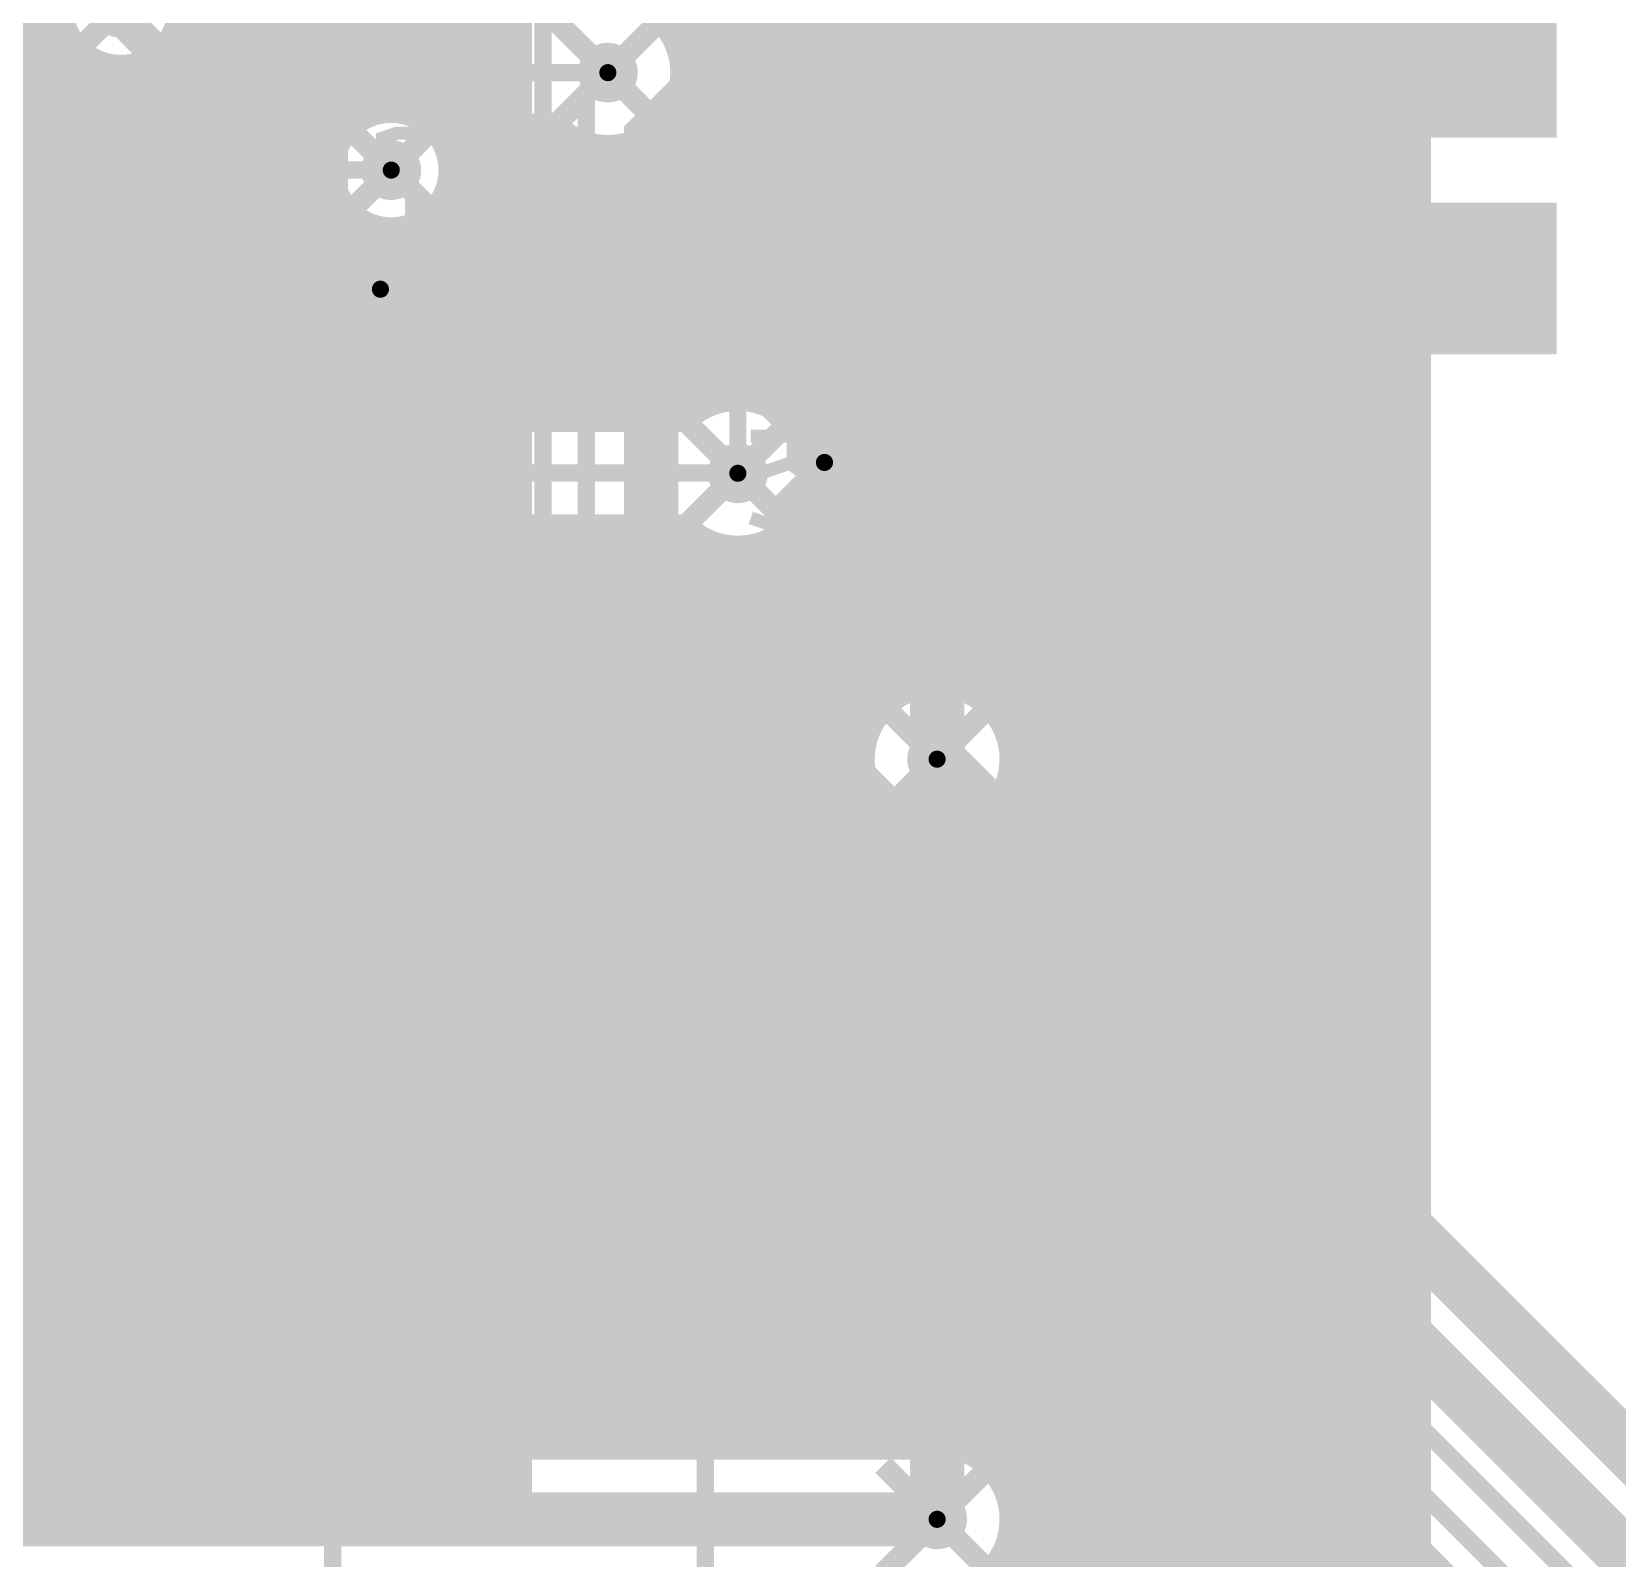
# Model space of a CAD drawing. Extents: x -18 to 155, y -91 to 215.
# Drawn here: x 98.15 to 116.74, y 122.78 to 140.69 of the extents above; entities that cross this region are included whole.
import ezdxf

# ---------------------------------------------------------------- set-up
doc = ezdxf.new("R2010")
doc.units = 0
doc.header["$MEASUREMENT"] = 0
doc.layers.get('0').update_dxf_attribs({"linetype": 'CONTINUOUS'})
for name, color, linetype in [('25-334-0_BOT', 7, 'CONTINUOUS'), ('25-334-0_DRD', 7, 'CONTINUOUS'), ('25-334-0_DRL', 2, 'CONTINUOUS'), ('25-334-0_IN1', 4, 'CONTINUOUS'), ('25-334-0_IN2', 3, 'CONTINUOUS'), ('25-334-0_SMT', 10, 'CONTINUOUS'), ('25-334-0_SPT', 14, 'CONTINUOUS'), ('25-334-0_SST', 12, 'CONTINUOUS'), ('25-334-0_TOP', 11, 'CONTINUOUS'), ('THRUHOLE_TAP', 15, 'CONTINUOUS')]:
    doc.layers.add(name, color=color, linetype=linetype)

# ---------------------------------------------------------------- blocks, each defined once
blk = doc.blocks.new('ROUND_67')
at = {"const_width": 0.35052}
blk.add_lwpolyline([(-0.17526, 0, 1), (0.17526, 0, 1)], format="xyb", close=True, dxfattribs=at)
blk = doc.blocks.new('ROUND_88')
at = {"const_width": 0.10033}
blk.add_lwpolyline([(-0.050164, 0, 1), (0.050164, 0, 1)], format="xyb", close=True, dxfattribs=at)
blk = doc.blocks.new('ROUND_89')
at = {"const_width": 0.10033}
blk.add_lwpolyline([(-0.050164, 0, 1), (0.050164, 0, 1)], format="xyb", close=True, dxfattribs=at)
blk = doc.blocks.new('ROUND_72')
at = {"const_width": 0.35052}
blk.add_lwpolyline([(-0.17526, 0, 1), (0.17526, 0, 1)], format="xyb", close=True, dxfattribs=at)
blk = doc.blocks.new('RECTANGLE_5')
blk.add_solid([(0.4826, 0.4064), (0.4826, -0.4064), (-0.4826, 0.4064), (-0.4826, -0.4064)])
blk = doc.blocks.new('RECTANGLE_16')
blk.add_solid([(0.635, 0.508), (0.635, -0.508), (-0.635, 0.508), (-0.635, -0.508)])
blk = doc.blocks.new('RECTANGLE_11')
blk.add_solid([(0.762, 0.889), (0.762, -0.889), (-0.762, 0.889), (-0.762, -0.889)])
blk = doc.blocks.new('ROUND_77')
at = {"const_width": 0.10033}
blk.add_lwpolyline([(-0.050164, 0, 1), (0.050164, 0, 1)], format="xyb", close=True, dxfattribs=at)

msp = doc.modelspace()

# ---------------------------------------------------------------- linework, layer by layer
at = {"layer": '25-334-0_BOT'}
for points, const_width in [([(109.9566, 177.8254), (109.9566, 101.727)], 0.254), ([(110.1852, 177.8254), (110.1852, 101.727)], 0.254), ([(110.4138, 177.8254), (110.4138, 101.727)], 0.254), ([(110.6424, 177.8254), (110.6424, 101.727)], 0.254), ([(110.871, 177.8254), (110.871, 101.727)], 0.254), ([(111.0996, 177.8254), (111.0996, 101.727)], 0.254), ([(111.3282, 177.8254), (111.3282, 101.727)], 0.254), ([(113.3856, 177.67808), (113.3856, 101.727)], 0.254), ([(114.3, 177.74412), (114.3, 101.727)], 0.254), ([(113.6142, 177.5968), (113.6142, 101.727)], 0.254), ([(113.8428, 177.57902), (113.8428, 101.727)], 0.254), ([(114.0714, 177.62474), (114.0714, 101.727)], 0.254), ([(109.728, 172.52442), (109.728, 101.727)], 0.254), ([(107.6706, 170.3705), (107.6706, 124.0663)], 0.254), ([(107.8992, 170.3705), (107.8992, 124.0663)], 0.254), ([(114.427, 165.862), (114.427, 118.999)], 0.254), ([(109.4994, 150.13178), (109.4994, 132.59562)], 0.254), ([(108.1278, 149.99462), (108.1278, 132.73278)], 0.254), ([(108.3564, 149.81428), (108.3564, 132.91058)], 0.254), ([(109.0422, 149.76094), (109.0422, 132.96646)], 0.254), ([(109.2708, 149.88032), (109.2708, 132.84708)], 0.254), ([(108.585, 149.733), (108.585, 132.9944)], 0.254), ([(108.8136, 149.71522), (108.8136, 133.01218)], 0.254), ([(105.6132, 144.1704), (105.6132, 140.68806)], 0.254), ([(105.8418, 144.1704), (105.8418, 136.13638)], 0.254), ([(106.0704, 144.1704), (106.0704, 136.28878)], 0.254), ([(107.442, 144.20342), (107.442, 124.0663)], 0.254), ([(106.299, 144.08912), (106.299, 136.35736)], 0.254), ([(107.2134, 144.02308), (107.2134, 135.84936)], 0.254), ([(106.5276, 143.96974), (106.5276, 136.3599)], 0.254), ([(106.7562, 143.92402), (106.7562, 136.29894)], 0.254), ([(106.9848, 143.9418), (106.9848, 136.15924)], 0.254), ([(111.5568, 143.58112), (111.5568, 101.727)], 0.254), ([(113.157, 143.3703), (113.157, 101.727)], 0.254), ([(111.7854, 143.15948), (111.7854, 101.727)], 0.254), ([(112.9284, 143.0909), (112.9284, 101.727)], 0.254), ([(112.014, 142.99438), (112.014, 101.727)], 0.254), ([(112.2426, 142.92072), (112.2426, 101.727)], 0.254), ([(112.4712, 142.91056), (112.4712, 101.727)], 0.254), ([(112.6998, 142.96136), (112.6998, 101.727)], 0.254), ([(114.427, 140.6144), (105.65638, 140.6144)], 0.254), ([(114.427, 140.3858), (105.7402, 140.3858)], 0.254), ([(104.902, 140.208), (92.837, 140.208), (92.202, 139.573), (86.487, 139.573), (86.36, 139.7)], 0.2032), ([(114.427, 140.1572), (105.75798, 140.1572)], 0.254), ([(114.427, 139.9286), (105.71226, 139.9286)], 0.254), ([(114.427, 139.7), (105.59288, 139.7)], 0.254), ([(105.6132, 139.72794), (105.6132, 136.12114)], 0.254), ([(104.29748, 139.5984), (103.03256, 139.5984)], 0.254), ([(103.0986, 139.5984), (103.0986, 139.50442)], 0.254), ([(103.3272, 139.5984), (103.3272, 136.12114)], 0.254), ([(103.5558, 139.5984), (103.5558, 136.12114)], 0.254), ([(103.7844, 139.5984), (103.7844, 136.12114)], 0.254), ([(104.013, 139.5984), (104.013, 136.12114)], 0.254), ([(104.2416, 139.5984), (104.2416, 136.12114)], 0.254), ([(104.46258, 139.4714), (103.11638, 139.4714)], 0.254), ([(104.4702, 139.46632), (104.4702, 136.12114)], 0.254), ([(104.6988, 139.37488), (104.6988, 136.12114)], 0.254), ([(104.9274, 139.34948), (104.9274, 136.12114)], 0.254), ([(105.156, 139.38758), (105.156, 136.12114)], 0.254), ([(114.427, 139.4714), (105.34142, 139.4714)], 0.254), ([(105.3846, 139.49934), (105.3846, 136.12114)], 0.254), ([(114.427, 139.2428), (103.2002, 139.2428)], 0.254), ([(102.362, 139.065), (96.52, 139.065)], 0.2032), ([(114.427, 139.0142), (103.21798, 139.0142)], 0.254), ([(114.427, 138.7856), (103.17226, 138.7856)], 0.254), ([(103.0986, 138.62558), (103.0986, 136.12114)], 0.254), ([(101.75748, 138.4554), (97.12198, 138.4554)], 0.254), ([(98.0694, 138.4554), (98.0694, 136.12114)], 0.254), ([(98.298, 138.4554), (98.298, 136.12114)], 0.254), ([(98.5266, 138.4554), (98.5266, 136.12114)], 0.254), ([(98.7552, 138.4554), (98.7552, 136.12114)], 0.254), ([(98.9838, 138.4554), (98.9838, 136.12114)], 0.254), ([(99.2124, 138.4554), (99.2124, 136.12114)], 0.254), ([(99.441, 138.4554), (99.441, 136.12114)], 0.254), ([(99.6696, 138.4554), (99.6696, 136.12114)], 0.254), ([(99.8982, 138.4554), (99.8982, 136.12114)], 0.254), ([(100.1268, 138.4554), (100.1268, 136.12114)], 0.254), ([(100.3554, 138.4554), (100.3554, 136.12114)], 0.254), ([(100.584, 138.4554), (100.584, 136.12114)], 0.254), ([(100.8126, 138.4554), (100.8126, 136.12114)], 0.254), ([(101.0412, 138.4554), (101.0412, 136.12114)], 0.254), ([(101.2698, 138.4554), (101.2698, 136.12114)], 0.254), ([(101.4984, 138.4554), (101.4984, 136.12114)], 0.254), ([(101.727, 138.4554), (101.727, 136.12114)], 0.254), ([(114.427, 138.557), (103.05288, 138.557)], 0.254), ([(101.92258, 138.3284), (96.95942, 138.3284)], 0.254), ([(101.9556, 138.30808), (101.9556, 136.12114)], 0.254), ([(102.1842, 138.2268), (102.1842, 136.12114)], 0.254), ([(102.4128, 138.20902), (102.4128, 136.12114)], 0.254), ([(102.6414, 138.25474), (102.6414, 136.12114)], 0.254), ([(114.427, 138.3284), (102.80142, 138.3284)], 0.254), ([(102.87, 138.37412), (102.87, 136.12114)], 0.254), ([(114.427, 138.0998), (56.50738, 138.0998)], 0.254), ([(114.427, 137.8712), (56.15432, 137.8712)], 0.254), ([(114.427, 137.6426), (93.03004, 137.6426)], 0.254), ([(114.427, 137.414), (93.27896, 137.414)], 0.254), ([(114.427, 137.1854), (93.39834, 137.1854)], 0.254), ([(114.427, 136.9568), (93.44152, 136.9568)], 0.254), ([(114.427, 136.7282), (93.42374, 136.7282)], 0.254), ([(114.427, 136.4996), (93.33992, 136.4996)], 0.254), ([(106.0323, 136.271), (93.15958, 136.271)], 0.254), ([(114.427, 136.271), (106.8197, 136.271)], 0.254), ([(105.82656, 136.12114), (92.9259, 136.12114)], 0.254), ([(114.427, 136.0424), (107.09656, 136.0424)], 0.254), ([(114.427, 135.8138), (107.2261, 135.8138)], 0.254), ([(106.426, 135.509), (106.42854, 135.51154), (86.10854, 135.51154)], 0.2032), ([(114.427, 135.5852), (107.27944, 135.5852)], 0.254), ([(114.427, 135.3566), (107.26928, 135.3566)], 0.254), ([(114.427, 135.128), (107.19308, 135.128)], 0.254), ([(107.2134, 135.16864), (107.2134, 124.0663)], 0.254), ([(105.82148, 134.8994), (86.70798, 134.8994)], 0.254), ([(105.81894, 134.90194), (86.71306, 134.90194)], 0.254), ([(98.0694, 134.90194), (98.0694, 124.0663)], 0.254), ([(98.298, 134.90194), (98.298, 124.0663)], 0.254), ([(98.5266, 134.90194), (98.5266, 124.0663)], 0.254), ([(98.7552, 134.90194), (98.7552, 124.0663)], 0.254), ([(98.9838, 134.90194), (98.9838, 124.0663)], 0.254), ([(99.2124, 134.90194), (99.2124, 124.0663)], 0.254), ([(99.441, 134.90194), (99.441, 124.0663)], 0.254), ([(99.6696, 134.90194), (99.6696, 124.0663)], 0.254), ([(99.8982, 134.90194), (99.8982, 124.0663)], 0.254), ([(100.1268, 134.90194), (100.1268, 124.0663)], 0.254), ([(100.3554, 134.90194), (100.3554, 124.0663)], 0.254), ([(100.584, 134.90194), (100.584, 124.0663)], 0.254), ([(100.8126, 134.90194), (100.8126, 124.0663)], 0.254), ([(101.0412, 134.90194), (101.0412, 124.0663)], 0.254), ([(101.2698, 134.90194), (101.2698, 124.0663)], 0.254), ([(101.4984, 134.90194), (101.4984, 124.0663)], 0.254), ([(101.727, 134.90194), (101.727, 124.0663)], 0.254), ([(101.9556, 134.90194), (101.9556, 124.0663)], 0.254), ([(102.1842, 134.90194), (102.1842, 124.0663)], 0.254), ([(102.4128, 134.90194), (102.4128, 124.0663)], 0.254), ([(102.6414, 134.90194), (102.6414, 124.0663)], 0.254), ([(102.87, 134.90194), (102.87, 124.0663)], 0.254), ([(103.0986, 134.90194), (103.0986, 124.0663)], 0.254), ([(103.3272, 134.90194), (103.3272, 124.0663)], 0.254), ([(103.5558, 134.90194), (103.5558, 124.0663)], 0.254), ([(103.7844, 134.90194), (103.7844, 124.0663)], 0.254), ([(104.013, 134.90194), (104.013, 124.0663)], 0.254), ([(104.2416, 134.90194), (104.2416, 124.0663)], 0.254), ([(104.4702, 134.90194), (104.4702, 124.0663)], 0.254), ([(104.6988, 134.90194), (104.6988, 124.0663)], 0.254), ([(104.9274, 134.90194), (104.9274, 124.0663)], 0.254), ([(105.156, 134.90194), (105.156, 124.0663)], 0.254), ([(105.3846, 134.90194), (105.3846, 124.0663)], 0.254), ([(105.6132, 134.90194), (105.6132, 124.0663)], 0.254), ([(105.8418, 134.88162), (105.8418, 124.0663)], 0.254), ([(114.427, 134.8994), (107.02798, 134.8994)], 0.254), ([(106.0704, 134.72922), (106.0704, 124.0663)], 0.254), ([(106.7562, 134.71652), (106.7562, 124.0663)], 0.254), ([(106.9848, 134.85876), (106.9848, 124.0663)], 0.254), ([(106.24312, 134.6708), (86.27364, 134.6708)], 0.254), ([(106.299, 134.66064), (106.299, 124.0663)], 0.254), ([(106.5276, 134.6581), (106.5276, 124.0663)], 0.254), ([(114.427, 134.6708), (106.60634, 134.6708)], 0.254), ([(114.427, 134.4422), (53.73624, 134.4422)], 0.254), ([(114.427, 134.2136), (53.42636, 134.2136)], 0.254), ([(114.427, 133.985), (45.72, 133.985)], 0.254), ([(114.427, 133.7564), (53.7591, 133.7564)], 0.254), ([(114.427, 133.5278), (53.95468, 133.5278)], 0.254), ([(114.427, 133.2992), (54.04612, 133.2992)], 0.254), ([(114.427, 133.0706), (54.06898, 133.0706)], 0.254), ([(108.24718, 132.842), (54.03088, 132.842)], 0.254), ([(114.427, 132.842), (109.27842, 132.842)], 0.254), ([(108.03636, 132.6134), (53.92166, 132.6134)], 0.254), ([(114.427, 132.6134), (109.48924, 132.6134)], 0.254), ([(107.93476, 132.3848), (53.69306, 132.3848)], 0.254), ([(114.427, 132.3848), (109.5883, 132.3848)], 0.254), ([(107.90428, 132.1562), (45.72, 132.1562)], 0.254), ([(114.427, 132.1562), (109.62132, 132.1562)], 0.254), ([(107.93476, 131.9276), (45.72, 131.9276)], 0.254), ([(114.427, 131.9276), (109.5883, 131.9276)], 0.254), ([(109.4994, 131.71678), (109.4994, 123.68022)], 0.254), ([(108.03636, 131.699), (45.72, 131.699)], 0.254), ([(108.1278, 131.57962), (108.1278, 124.0663)], 0.254), ([(114.427, 131.699), (109.48924, 131.699)], 0.254), ([(108.24718, 131.4704), (45.72, 131.4704)], 0.254), ([(108.3564, 131.39928), (108.3564, 124.0663)], 0.254), ([(109.0422, 131.34594), (109.0422, 124.05106)], 0.254), ([(109.2708, 131.46532), (109.2708, 123.93168)], 0.254), ([(114.427, 131.4704), (109.27842, 131.4704)], 0.254), ([(114.427, 131.2418), (45.72, 131.2418)], 0.254), ([(108.585, 131.318), (108.585, 124.079)], 0.254), ([(108.8136, 131.30022), (108.8136, 124.09678)], 0.254), ([(114.427, 131.0132), (45.72, 131.0132)], 0.254), ([(114.427, 130.7846), (45.72, 130.7846)], 0.254), ([(114.427, 130.556), (45.72, 130.556)], 0.254), ([(114.427, 130.3274), (45.72, 130.3274)], 0.254), ([(114.427, 130.0988), (45.72, 130.0988)], 0.254), ([(114.427, 129.8702), (45.72, 129.8702)], 0.254), ([(114.427, 129.6416), (45.72, 129.6416)], 0.254), ([(114.427, 129.413), (45.72, 129.413)], 0.254), ([(114.427, 129.1844), (45.72, 129.1844)], 0.254), ([(114.427, 128.9558), (45.72, 128.9558)], 0.254), ([(114.427, 128.7272), (45.72, 128.7272)], 0.254), ([(114.427, 128.4986), (52.58816, 128.4986)], 0.254), ([(114.427, 128.27), (52.89804, 128.27)], 0.254), ([(114.427, 128.0414), (86.72068, 128.0414)], 0.254), ([(114.427, 127.8128), (87.00516, 127.8128)], 0.254), ([(114.427, 127.5842), (87.13978, 127.5842)], 0.254), ([(114.427, 127.3556), (87.19312, 127.3556)], 0.254), ([(114.427, 127.127), (87.1855, 127.127)], 0.254), ([(114.427, 126.8984), (87.11184, 126.8984)], 0.254), ([(114.427, 126.6698), (86.94928, 126.6698)], 0.254), ([(114.427, 126.4412), (86.5505, 126.4412)], 0.254), ([(114.427, 126.2126), (45.72, 126.2126)], 0.254), ([(114.427, 125.984), (45.72, 125.984)], 0.254), ([(114.427, 125.7554), (48.1711, 125.7554)], 0.254), ([(114.427, 125.5268), (48.36668, 125.5268)], 0.254), ([(114.427, 125.2982), (89.08034, 125.2982)], 0.254), ([(114.427, 125.0696), (89.50198, 125.0696)], 0.254), ([(114.427, 124.841), (89.66708, 124.841)], 0.254), ([(114.427, 124.6124), (94.95536, 124.6124)], 0.254), ([(114.427, 124.3838), (95.26524, 124.3838)], 0.254), ([(114.427, 124.1552), (95.45066, 124.1552)], 0.254), ([(108.7628, 123.2408), (95.1992, 123.2408), (94.615, 123.825), (90.805, 123.825)], 0.635), ([(108.52912, 124.0663), (95.53956, 124.0663)], 0.254), ([(114.427, 123.9266), (109.27842, 123.9266)], 0.254), ([(114.427, 123.698), (109.48924, 123.698)], 0.254), ([(114.427, 123.4694), (109.5883, 123.4694)], 0.254), ([(114.427, 123.2408), (109.62132, 123.2408)], 0.254), ([(114.427, 123.0122), (109.5883, 123.0122)], 0.254), ([(114.427, 122.7836), (109.48924, 122.7836)], 0.254), ([(109.4994, 122.80138), (109.4994, 101.727)], 0.254)]:
    msp.add_lwpolyline(points, dxfattribs=dict(at, const_width=const_width))
at = {"layer": '25-334-0_BOT', "const_width": 0.254}
for points in [[(105.76052, 140.208, 0.4142136), (104.902, 141.06652)], [(104.902, 139.34948, 0.4142136), (105.76052, 140.208)], [(103.22052, 139.065, 0.169589), (103.03388, 139.59945)], [(104.29748, 139.5984, 0.1978252), (104.902, 139.34948)], [(102.362, 138.20648, 0.4142136), (103.22052, 139.065)], [(101.75748, 138.4554, 0.1978252), (102.362, 138.20648)], [(106.426, 136.36752, 0.1961897), (105.82533, 136.1224)], [(107.28452, 135.509, 0.4142136), (106.426, 136.36752)], [(106.426, 134.65048, 0.4142136), (107.28452, 135.509)], [(105.81894, 134.90194, 0.1989124), (106.426, 134.65049)], [(108.7628, 133.01472, 0.4142136), (107.90428, 132.1562)], [(109.62132, 132.1562, 0.4142136), (108.7628, 133.01472)], [(107.90428, 132.1562, 0.4142136), (108.7628, 131.29768)], [(108.7628, 131.29768, 0.4142136), (109.62132, 132.1562)], [(108.7628, 124.09932, 0.0690749), (108.52896, 124.06686)], [(109.62132, 123.2408, 0.4142136), (108.7628, 124.09932)], [(108.7628, 122.38228, 0.4142136), (109.62132, 123.2408)]]:
    msp.add_lwpolyline(points, format="xyb", dxfattribs=at)
at = {"layer": '25-334-0_DRD', "const_width": 0.254}
for points in [[(99.822, 141.605), (98.552, 140.335)], [(99.822, 140.335), (98.552, 141.605)], [(105.537, 140.843), (104.267, 139.573)], [(105.537, 139.573), (104.267, 140.843)], [(102.997, 139.7), (101.727, 138.43)], [(102.997, 138.43), (101.727, 139.7)], [(102.87, 138.303), (101.6, 137.033)], [(102.87, 137.033), (101.6, 138.303)], [(102.87, 138.303), (101.6, 137.033)], [(102.87, 137.033), (101.6, 138.303)], [(102.87, 138.303), (101.6, 137.033)], [(102.87, 137.033), (101.6, 138.303)], [(108.077, 136.271), (106.807, 135.001)], [(108.077, 135.001), (106.807, 136.271)], [(107.061, 136.144), (105.791, 134.874)], [(107.061, 134.874), (105.791, 136.144)], [(109.3978, 132.7912), (108.1278, 131.5212)], [(109.3978, 131.5212), (108.1278, 132.7912)], [(109.3978, 123.8758), (108.1278, 122.6058)], [(109.3978, 122.6058), (108.1278, 123.8758)]]:
    msp.add_lwpolyline(points, dxfattribs=at)
at = {"layer": '25-334-0_IN1', "const_width": 0.254}
for points in [[(98.1964, 150.749), (98.1964, 123.063)], [(98.425, 150.749), (98.425, 123.063)], [(100.0252, 150.749), (100.0252, 123.063)], [(100.2538, 150.749), (100.2538, 123.063)], [(100.4824, 150.749), (100.4824, 123.063)], [(100.711, 150.749), (100.711, 123.063)], [(100.9396, 150.749), (100.9396, 123.063)], [(101.1682, 150.749), (101.1682, 123.063)], [(101.3968, 150.749), (101.3968, 123.063)], [(102.997, 146.11096), (102.997, 139.3063)], [(101.6254, 145.87474), (101.6254, 137.96772)], [(102.7684, 145.75536), (102.7684, 139.60856)], [(103.2256, 145.8087), (103.2256, 123.063)], [(103.4542, 145.69694), (103.4542, 123.063)], [(103.6828, 145.67662), (103.6828, 123.063)], [(103.886, 145.72488), (103.886, 123.063)], [(101.854, 145.61312), (101.854, 139.51712)], [(102.0826, 145.51406), (102.0826, 139.68476)], [(102.3112, 145.50136), (102.3112, 139.74318)], [(102.5398, 145.56994), (102.5398, 139.72032)], [(98.57994, 140.6652), (92.47378, 140.6652)], [(103.886, 140.6652), (99.79406, 140.6652)], [(99.7966, 140.66774), (99.7966, 123.063)], [(98.6536, 140.54836), (98.6536, 123.063)], [(98.76536, 140.4366), (92.10802, 140.4366)], [(98.8822, 140.36294), (98.8822, 123.063)], [(99.1108, 140.29436), (99.1108, 123.063)], [(99.3394, 140.30706), (99.3394, 123.063)], [(99.568, 140.40612), (99.568, 123.063)], [(103.886, 140.4366), (99.60864, 140.4366)], [(103.886, 140.208), (88.29802, 140.208)], [(103.886, 139.9794), (88.20912, 139.9794)], [(103.886, 139.7508), (87.97798, 139.7508)], [(101.85908, 139.5222), (97.02292, 139.5222)], [(103.886, 139.5222), (102.86492, 139.5222)], [(101.72192, 139.2936), (97.16008, 139.2936)], [(103.886, 139.2936), (103.00208, 139.2936)], [(101.68128, 139.065), (97.20072, 139.065)], [(103.886, 139.065), (103.04272, 139.065)], [(101.72192, 138.8364), (97.16008, 138.8364)], [(102.997, 138.82116), (102.997, 123.063)], [(103.886, 138.8364), (103.00208, 138.8364)], [(101.85908, 138.6078), (97.02292, 138.6078)], [(101.854, 138.61288), (101.854, 138.23188)], [(103.886, 138.6078), (102.86492, 138.6078)], [(102.0826, 138.44524), (102.0826, 138.33094)], [(102.5398, 138.40714), (102.5398, 138.27506)], [(102.7684, 138.5189), (102.7684, 138.08964)], [(103.886, 138.3792), (92.93606, 138.3792)], [(102.3112, 138.38682), (102.3112, 138.34364)], [(101.75494, 138.1506), (92.75064, 138.1506)], [(103.886, 138.1506), (102.71252, 138.1506)], [(101.60508, 137.922), (89.45118, 137.922)], [(103.886, 137.922), (102.86492, 137.922)], [(101.55428, 137.6934), (89.408, 137.6934)], [(103.886, 137.6934), (102.91318, 137.6934)], [(101.58476, 137.4648), (92.97924, 137.4648)], [(103.886, 137.4648), (102.8827, 137.4648)], [(101.6254, 137.36574), (101.6254, 123.063)], [(101.70922, 137.2362), (93.18244, 137.2362)], [(101.854, 137.10412), (101.854, 123.063)], [(103.886, 137.2362), (102.76078, 137.2362)], [(102.7684, 137.24636), (102.7684, 123.063)], [(102.07244, 137.0076), (93.25864, 137.0076)], [(102.0826, 137.00506), (102.0826, 123.063)], [(102.3112, 136.99236), (102.3112, 123.063)], [(103.886, 137.0076), (102.39502, 137.0076)], [(102.5398, 137.06094), (102.5398, 123.063)], [(103.886, 136.779), (93.25356, 136.779)], [(103.886, 136.5504), (93.16212, 136.5504)], [(103.886, 136.3218), (92.92844, 136.3218)], [(103.886, 136.0932), (86.4616, 136.0932)], [(103.886, 135.8646), (86.6902, 135.8646)], [(103.886, 135.636), (86.77656, 135.636)], [(103.886, 135.4074), (86.78164, 135.4074)], [(103.886, 135.1788), (86.70036, 135.1788)], [(103.886, 134.9502), (86.49208, 134.9502)], [(103.886, 134.7216), (77.851, 134.7216)], [(103.886, 134.493), (77.851, 134.493)], [(103.886, 134.2644), (77.851, 134.2644)], [(103.886, 134.0358), (77.851, 134.0358)], [(103.886, 133.8072), (77.851, 133.8072)], [(103.886, 133.5786), (77.851, 133.5786)], [(103.886, 133.35), (77.851, 133.35)], [(103.886, 133.1214), (77.851, 133.1214)], [(103.886, 132.8928), (77.851, 132.8928)], [(103.886, 132.6642), (77.851, 132.6642)], [(103.886, 132.4356), (77.851, 132.4356)], [(103.886, 132.207), (87.3633, 132.207)], [(103.886, 131.9784), (87.66556, 131.9784)], [(103.886, 131.7498), (87.77732, 131.7498)], [(103.886, 131.5212), (87.80018, 131.5212)], [(103.886, 131.2926), (87.74176, 131.2926)], [(103.886, 131.064), (89.98712, 131.064)], [(103.886, 130.8354), (90.15476, 130.8354)], [(103.886, 130.6068), (90.21318, 130.6068)], [(103.886, 130.3782), (90.19032, 130.3782)], [(103.886, 130.1496), (90.07856, 130.1496)], [(103.886, 129.921), (89.7763, 129.921)], [(103.886, 129.6924), (77.851, 129.6924)], [(103.886, 129.4638), (77.851, 129.4638)], [(103.886, 129.2352), (77.851, 129.2352)], [(103.886, 129.0066), (77.851, 129.0066)], [(103.886, 128.778), (77.851, 128.778)], [(103.886, 128.5494), (77.851, 128.5494)], [(103.886, 128.3208), (77.851, 128.3208)], [(103.886, 128.0922), (95.11792, 128.0922)], [(103.886, 127.8636), (95.25508, 127.8636)], [(103.886, 127.635), (95.29572, 127.635)], [(103.886, 127.4064), (95.25508, 127.4064)], [(103.886, 127.1778), (95.11792, 127.1778)], [(103.886, 126.9492), (77.851, 126.9492)], [(103.886, 126.7206), (77.851, 126.7206)], [(103.886, 126.492), (77.851, 126.492)], [(103.886, 126.2634), (77.851, 126.2634)], [(103.886, 126.0348), (77.851, 126.0348)], [(103.886, 125.8062), (77.851, 125.8062)], [(103.886, 125.5776), (77.851, 125.5776)], [(103.886, 125.349), (77.851, 125.349)], [(103.886, 125.1204), (77.851, 125.1204)], [(103.886, 124.8918), (77.851, 124.8918)], [(103.886, 124.6632), (77.851, 124.6632)], [(103.886, 124.4346), (94.91472, 124.4346)], [(103.886, 124.206), (95.17888, 124.206)], [(103.886, 123.9774), (95.27794, 123.9774)], [(103.886, 123.7488), (95.29064, 123.7488)], [(103.886, 123.5202), (95.22206, 123.5202)], [(103.886, 123.2916), (95.03664, 123.2916)], [(103.886, 123.063), (77.851, 123.063)]]:
    msp.add_lwpolyline(points, dxfattribs=at)
for points in [[(98.50628, 140.97, 0.4142136), (99.187, 140.28928)], [(99.187, 140.28928, 0.4142136), (99.86772, 140.97)], [(102.362, 139.74572, 0.4142136), (101.68128, 139.065)], [(103.04272, 139.065, 0.4142136), (102.362, 139.74572)], [(101.68128, 139.065, 0.4142136), (102.362, 138.38428)], [(102.362, 138.38428, 0.4142136), (103.04272, 139.065)], [(102.235, 138.34872, 0.4142136), (101.55428, 137.668)], [(102.235, 138.34872, 0.4142136), (101.55428, 137.668)], [(102.91572, 137.668, 0.4142136), (102.235, 138.34872)], [(102.91572, 137.668, 0.4142136), (102.235, 138.34872)], [(101.55428, 137.668, 0.4142136), (102.235, 136.98728)], [(101.55428, 137.668, 0.4142136), (102.235, 136.98728)], [(102.235, 136.98728, 0.4142136), (102.91572, 137.668)], [(102.235, 136.98728, 0.4142136), (102.91572, 137.668)]]:
    msp.add_lwpolyline(points, format="xyb", dxfattribs=at)
at = {"layer": '25-334-0_IN2', "const_width": 0.635}
msp.add_lwpolyline([(108.7628, 132.1562), (108.7628, 150.5712), (108.7628, 132.1562), (108.7628, 123.2408)], dxfattribs=at)
at = {"layer": '25-334-0_SST', "const_width": 0.1524}
for points in [[(111.5695, 143.0655), (111.5695, 140.1445), (113.2078, 140.1445), (113.2078, 143.0655), (111.5695, 143.0655)], [(110.0074, 140.87856), (111.0234, 140.52296), (111.0234, 140.99794)], [(100.1395, 139.8905), (100.1395, 136.9695), (101.7778, 136.9695), (101.7778, 139.8905), (100.1395, 139.8905)], [(108.839, 139.827), (108.839, 135.763), (113.411, 135.763), (113.411, 137.541), (113.157, 137.795), (113.411, 138.049), (113.411, 139.827), (108.839, 139.827)], [(102.43058, 139.02436), (102.2604, 139.08532), (102.2604, 139.44092), (102.43058, 139.49934), (103.10876, 139.49934), (103.2764, 139.44092), (103.2764, 139.08532), (103.10876, 139.02436)], [(106.4895, 139.2555), (106.4895, 136.3345), (108.1278, 136.3345), (108.1278, 139.2555), (106.4895, 139.2555)], [(102.60076, 138.18616), (102.60076, 138.66114), (103.2764, 138.42492), (103.2764, 138.30554), (102.2604, 138.30554)], [(102.43058, 137.82294), (102.2604, 137.76452), (102.2604, 137.40892), (102.43058, 137.34796), (102.7684, 137.34796), (102.93858, 137.46734), (102.93858, 137.82294), (103.2764, 137.82294), (103.2764, 137.34796)], [(107.0864, 135.94334), (107.0864, 135.58774), (107.25658, 135.46836), (107.42676, 135.46836), (107.5944, 135.58774), (107.5944, 135.94334), (106.5784, 135.94334)], [(107.0864, 135.64616), (106.5784, 135.46836)], [(110.68304, 135.3566), (110.51286, 135.29564), (110.51286, 135.05942), (110.68304, 135.001), (110.85068, 134.88162), (111.35868, 134.88162), (111.52886, 134.94004), (111.52886, 135.29564), (111.35868, 135.3566), (110.68304, 135.3566)], [(106.5784, 134.98576), (107.5944, 134.63016), (107.5944, 135.10514)], [(110.85068, 135.11784), (110.51286, 134.88162)], [(110.51286, 134.04342), (110.51286, 134.5184), (111.19104, 134.04342), (111.35868, 134.04342), (111.52886, 134.10184), (111.52886, 134.45744), (111.35868, 134.5184)], [(107.0864, 133.85292), (107.25658, 133.79196), (107.42676, 133.79196), (107.5944, 133.85292), (107.5944, 134.20852), (107.42676, 134.26694), (107.25658, 134.26694), (107.0864, 134.20852), (107.0864, 133.85292), (106.91876, 133.79196), (106.74858, 133.79196), (106.5784, 133.85292), (106.5784, 134.20852), (106.74858, 134.26694), (106.91876, 134.26694), (107.0864, 134.20852)], [(110.68304, 133.6802), (110.51286, 133.56082), (110.51286, 133.3246), (110.68304, 133.20522), (110.85068, 133.20522), (111.19104, 133.44144), (111.52886, 133.20522), (111.52886, 133.6802)]]:
    msp.add_lwpolyline(points, dxfattribs=at)
at = {"layer": '25-334-0_TOP'}
for points, const_width in [([(103.632, 146.3548), (103.632, 133.731), (117.602, 119.761), (126.746, 119.761), (131.953, 114.554), (150.114, 114.554), (150.368, 114.3), (151.384, 114.3)], 0.2032), ([(150.622, 115.062), (132.08, 115.062), (126.873, 120.269), (117.729, 120.269), (104.14, 133.858), (104.14, 142.113), (106.807, 144.78)], 0.2032), ([(112.395, 142.3162), (108.2802, 142.3162), (105.41, 139.446), (105.41, 134.239), (118.237, 121.412), (127.254, 121.412), (132.461, 116.205), (148.971, 116.205), (149.479, 116.713), (150.749, 116.713), (153.924, 113.538), (153.924, 104.775), (131.318, 104.775), (129.9718, 103.4288), (127.635, 103.4288)], 0.635), ([(128.3462, 116.205), (128.3462, 116.8908), (126.492, 118.745), (117.348, 118.745), (99.568, 136.525), (99.568, 139.192), (97.3455, 141.41196), (94.59468, 141.41196)], 0.2032), ([(100.965, 141.5288), (100.965, 139.1412)], 0.2032), ([(112.395, 140.8938), (114.7064, 140.8938), (115.2652, 140.335)], 0.635), ([(123.9012, 116.205), (123.9012, 116.3828), (122.047, 118.237), (117.221, 118.237), (99.06, 136.398), (99.06, 139.065), (97.21088, 140.91158), (94.59468, 140.91158)], 0.2032), ([(99.187, 140.97), (99.187, 140.716), (100.076, 139.827), (100.076, 136.652), (117.475, 119.253), (126.619, 119.253), (134.6708, 111.2012), (140.335, 111.2012)], 0.2032), ([(119.4562, 116.205), (119.4562, 116.3828), (118.11, 117.729), (117.094, 117.729), (98.552, 136.271), (98.552, 138.811), (96.94926, 140.4112), (94.59468, 140.4112)], 0.2032), ([(149.86, 115.824), (149.86, 115.697), (149.733, 115.57), (132.207, 115.57), (127, 120.777), (117.983, 120.777), (104.648, 134.112), (104.648, 139.954), (104.902, 140.208)], 0.2032), ([(94.59468, 139.91082), (96.81464, 139.91082), (98.044, 138.684), (98.044, 136.144), (115.0112, 119.1768), (115.0112, 116.205)], 0.2032), ([(100.965, 139.1412), (101.0412, 139.065), (102.362, 139.065)], 0.2032), ([(109.982, 138.811), (109.6772, 138.5062), (107.315, 138.5062)], 0.635), ([(107.315, 138.5062), (107.2642, 138.557), (106.934, 138.557), (106.426, 138.049), (106.426, 135.509)], 0.2032), ([(94.59468, 138.40968), (96.41078, 138.40968), (97.536, 137.287), (97.536, 136.017), (110.744, 122.809), (110.744, 116.3828), (110.6043, 116.2431)], 0.2032), ([(94.59468, 137.9093), (96.2533, 137.9093), (97.028, 137.13714), (97.028, 135.763), (106.045, 126.746), (106.045, 116.2812), (106.1212, 116.205)], 0.2032), ([(102.235, 137.668), (102.1842, 137.7188), (100.965, 137.7188)], 0.635), ([(102.235, 137.668), (102.1842, 137.7188), (100.965, 137.7188), (102.1842, 137.7188), (102.235, 137.668)], 0.635), ([(115.2652, 137.795), (112.268, 137.795)], 0.635), ([(107.442, 135.636), (107.315, 135.763), (107.315, 137.0838)], 0.635), ([(109.982, 136.779), (109.855, 136.779), (109.5502, 137.0838), (107.315, 137.0838)], 0.635), ([(90.61196, 133.92658), (90.61196, 132.7785), (90.932, 132.461), (99.695, 132.461), (101.6762, 130.4798), (101.6762, 116.205)], 0.2032), ([(142.875, 117.094), (132.969, 117.094), (127.762, 122.301), (118.618, 122.301), (108.7628, 132.1562)], 0.635)]:
    msp.add_lwpolyline(points, dxfattribs=dict(at, const_width=const_width))

# ---------------------------------------------------------------- block references
at = {"layer": '25-334-0_BOT'}
for p in [(99.187, 140.97), (104.902, 140.208), (102.362, 139.065), (102.235, 137.668), (107.442, 135.636), (106.426, 135.509), (108.7628, 132.1562), (108.7628, 123.2408)]:
    msp.add_blockref('ROUND_67', p, dxfattribs=at)
at = {"layer": '25-334-0_DRL'}
for name, p in [('ROUND_88', (104.902, 140.208)), ('ROUND_88', (102.362, 139.065)), ('ROUND_89', (102.235, 137.668)), ('ROUND_89', (107.442, 135.636)), ('ROUND_88', (106.426, 135.509)), ('ROUND_89', (108.7628, 132.1562)), ('ROUND_89', (108.7628, 123.2408))]:
    msp.add_blockref(name, p, dxfattribs=at)
at = {"layer": '25-334-0_IN1'}
for p in [(99.187, 140.97), (104.902, 140.208), (102.362, 139.065), (102.235, 137.668), (107.442, 135.636), (106.426, 135.509), (108.7628, 132.1562), (108.7628, 123.2408)]:
    msp.add_blockref('ROUND_67', p, dxfattribs=at)
at = {"layer": '25-334-0_IN2'}
for name, p in [('ROUND_72', (99.187, 140.97)), ('ROUND_72', (104.902, 140.208)), ('ROUND_72', (102.362, 139.065)), ('ROUND_67', (102.235, 137.668)), ('ROUND_67', (107.442, 135.636)), ('ROUND_72', (106.426, 135.509)), ('ROUND_67', (108.7628, 132.1562)), ('ROUND_67', (108.7628, 123.2408))]:
    msp.add_blockref(name, p, dxfattribs=at)
at = {"layer": '25-334-0_SMT'}
for name, p in [('RECTANGLE_5', (112.395, 140.8938)), ('RECTANGLE_11', (115.2652, 140.335)), ('RECTANGLE_5', (100.965, 139.1412)), ('RECTANGLE_16', (109.982, 138.811)), ('RECTANGLE_5', (107.315, 138.5062)), ('RECTANGLE_11', (115.2652, 137.795)), ('RECTANGLE_16', (112.268, 137.795)), ('RECTANGLE_5', (100.965, 137.7188)), ('RECTANGLE_5', (107.315, 137.0838)), ('RECTANGLE_16', (109.982, 136.779))]:
    msp.add_blockref(name, p, dxfattribs=at)
at = {"layer": '25-334-0_SPT'}
for name, p in [('RECTANGLE_5', (112.395, 140.8938)), ('RECTANGLE_11', (115.2652, 140.335)), ('RECTANGLE_5', (100.965, 139.1412)), ('RECTANGLE_16', (109.982, 138.811)), ('RECTANGLE_5', (107.315, 138.5062)), ('RECTANGLE_11', (115.2652, 137.795)), ('RECTANGLE_16', (112.268, 137.795)), ('RECTANGLE_5', (100.965, 137.7188)), ('RECTANGLE_5', (107.315, 137.0838)), ('RECTANGLE_16', (109.982, 136.779))]:
    msp.add_blockref(name, p, dxfattribs=at)
at = {"layer": '25-334-0_TOP'}
for name, p in [('ROUND_67', (99.187, 140.97)), ('RECTANGLE_5', (112.395, 140.8938)), ('RECTANGLE_11', (115.2652, 140.335)), ('ROUND_67', (104.902, 140.208)), ('RECTANGLE_5', (100.965, 139.1412)), ('ROUND_67', (102.362, 139.065)), ('RECTANGLE_16', (109.982, 138.811)), ('RECTANGLE_5', (107.315, 138.5062)), ('RECTANGLE_11', (115.2652, 137.795)), ('RECTANGLE_16', (112.268, 137.795)), ('RECTANGLE_5', (100.965, 137.7188)), ('ROUND_67', (102.235, 137.668)), ('RECTANGLE_5', (107.315, 137.0838)), ('RECTANGLE_16', (109.982, 136.779)), ('ROUND_67', (107.442, 135.636)), ('ROUND_67', (106.426, 135.509)), ('ROUND_67', (108.7628, 132.1562)), ('ROUND_67', (108.7628, 123.2408))]:
    msp.add_blockref(name, p, dxfattribs=at)
at = {"layer": 'THRUHOLE_TAP'}
for p in [(104.902, 140.208), (102.362, 139.065), (102.235, 137.668), (107.442, 135.636), (106.426, 135.509), (108.7628, 132.1562), (108.7628, 123.2408)]:
    msp.add_blockref('ROUND_77', p, dxfattribs=at)

doc.saveas('drawing.dxf')
